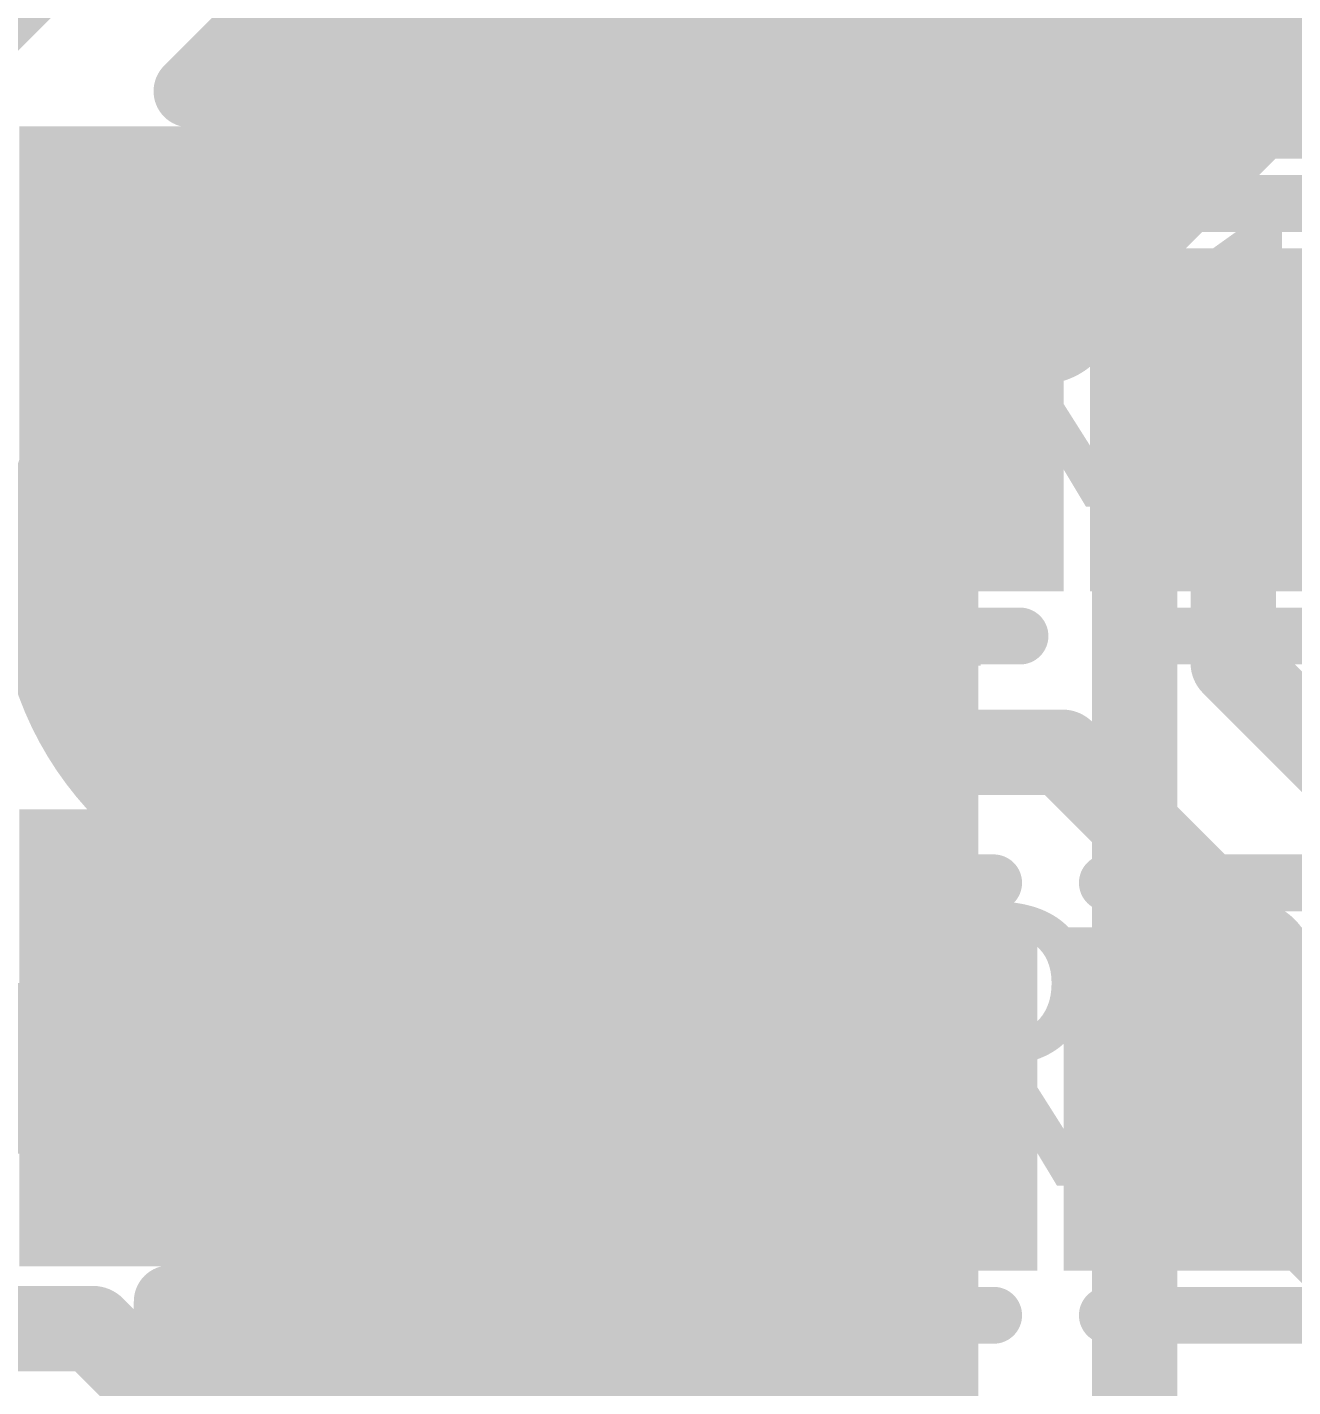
# Model space of a CAD drawing. Header units: inches. Extents: x 0 to 215, y 0 to 215.
# Drawn here: x 0.2303 to 0.318, y 0.6921 to 0.7862 of the extents above; entities that cross this region are included whole.
import ezdxf

# ---------------------------------------------------------------- set-up
doc = ezdxf.new("R2010")
doc.units = ezdxf.units.IN
doc.header["$MEASUREMENT"] = 0
for name, color, linetype in [('BottomLayer', 5, 'Continuous'), ('BottomOverlay', 54, 'Continuous'), ('BottomPaste', 16, 'Continuous'), ('BottomSolder', 6, 'Continuous'), ('TopLayer', 1, 'Continuous'), ('TopOverlay', 2, 'Continuous'), ('TopPaste', 8, 'Continuous'), ('TopSolder', 216, 'Continuous')]:
    doc.layers.add(name, color=color, linetype=linetype)
doc.styles.add('Arial', font='', dxfattribs={"height": 0.2})
doc.styles.get('Arial').set_extended_font_data('Arial')

# ---------------------------------------------------------------- blocks, each defined once
blk = doc.blocks.new('T___P_____1')
at = {"layer": 'TopLayer'}
h = blk.add_hatch(color=1, dxfattribs=at)
edge = h.paths.add_edge_path()
edge.add_arc((0, 0), 0.019685, 0, 360)
at = {"layer": 'TopPaste'}
h = blk.add_hatch(color=8, dxfattribs=at)
edge = h.paths.add_edge_path()
edge.add_arc((0, 0), 0.019685, 0, 360)
at = {"layer": 'TopSolder'}
h = blk.add_hatch(color=216, dxfattribs=at)
edge = h.paths.add_edge_path()
edge.add_arc((0, 0), 0.023685, 0, 360)
blk = doc.blocks.new('BF82192__10')
at = {"layer": 'BottomLayer'}
for points in [[(-0.18110235, 0.0590549), (-0.21259845, 0.0590549), (-0.21259845, 0.0826769), (-0.18110235, 0.0826769)], [(-0.18110235, 0.0118109), (-0.21259845, 0.0118109), (-0.21259845, 0.0354329), (-0.18110235, 0.0354329)]]:
    blk.add_hatch(color=5, dxfattribs=at).paths.add_polyline_path(points)
at = {"layer": 'BottomPaste'}
for points in [[(-0.18110235, 0.0590549), (-0.21259845, 0.0590549), (-0.21259845, 0.0826769), (-0.18110235, 0.0826769)], [(-0.18110235, 0.0118109), (-0.21259845, 0.0118109), (-0.21259845, 0.0354329), (-0.18110235, 0.0354329)]]:
    blk.add_hatch(color=16, dxfattribs=at).paths.add_polyline_path(points)
at = {"layer": 'BottomSolder'}
for points in [[(-0.17710235, 0.0550549), (-0.21659845, 0.0550549), (-0.21659845, 0.0866769), (-0.17710235, 0.0866769)], [(-0.17710235, 0.007810899999999997), (-0.21659845, 0.007810900000000003), (-0.21659845, 0.0394329), (-0.17710235, 0.0394329)]]:
    blk.add_hatch(color=6, dxfattribs=at).paths.add_polyline_path(points)
at = {"layer": 'BottomOverlay'}
blk.add_lwpolyline([(-0.2948976, 0.0711181, 0.01, 0.01, -0.9999999999999999), (0.2956536, 0.0711181, 0.01, 0.01, 0)], format="xyseb", dxfattribs=at)
blk.add_lwpolyline([(-0.2948976, 0.0711181, 0.01, 0.01, -0.9999999999999999), (0.2956536, 0.0711181, 0.01, 0.01, 0)], format="xyseb", dxfattribs=at)
blk = doc.blocks.new('R0201_21')
at = {"layer": 'TopLayer'}
for points in [[(-0.0167295, 0.007874), (-0.0049185, 0.007874), (-0.0049185, -0.007874), (-0.0167295, -0.007874)], [(0.0049165, 0.007874), (0.0167275, 0.007874), (0.0167275, -0.007874), (0.0049165, -0.007874)]]:
    blk.add_hatch(color=1, dxfattribs=at).paths.add_polyline_path(points)
at = {"layer": 'TopPaste'}
for points in [[(-0.0167295, 0.007874), (-0.0049185, 0.007874), (-0.0049185, -0.007874), (-0.0167295, -0.007874)], [(0.0049165, 0.007874), (0.0167275, 0.007874), (0.0167275, -0.007874), (0.0049165, -0.007874)]]:
    blk.add_hatch(color=8, dxfattribs=at).paths.add_polyline_path(points)
at = {"layer": 'TopSolder'}
for points in [[(-0.0207295, 0.011874), (-0.0009185, 0.011874), (-0.0009185, -0.011874), (-0.0207295, -0.011874)], [(0.0009165, 0.011874), (0.0207275, 0.011874), (0.0207275, -0.011874), (0.0009165, -0.011874)]]:
    blk.add_hatch(color=216, dxfattribs=at).paths.add_polyline_path(points)
at = {"layer": 'TopOverlay'}
for points in [[(-0.003937, 0.014961, 0.003937, 0.003937, 0), (-0.023622, 0.014961, 0.003937, 0.003937, 0)], [(-0.023622, 0.014961, 0.003937, 0.003937, 0), (-0.023622, -0.014961, 0.003937, 0.003937, 0)], [(0.023622, 0.014961, 0.003937, 0.003937, 0), (0.003937, 0.014961, 0.003937, 0.003937, 0)], [(0.023622, 0.014961, 0.003937, 0.003937, 0), (0.023622, -0.014961, 0.003937, 0.003937, 0)], [(-0.003937, -0.014961, 0.003937, 0.003937, 0), (-0.023622, -0.014961, 0.003937, 0.003937, 0)], [(0.023622, -0.014961, 0.003937, 0.003937, 0), (0.003937, -0.014961, 0.003937, 0.003937, 0)]]:
    blk.add_lwpolyline(points, format="xyseb", dxfattribs=at)
for points in [[(-0.0246062, 0.014961, 0.0019685, 0.0019685, 1), (-0.0226378, 0.014961, 0.0019685, 0.0019685, 1)], [(-0.0246062, 0.014961, 0.0019685, 0.0019685, 1), (-0.0226378, 0.014961, 0.0019685, 0.0019685, 1)], [(-0.0049212, 0.014961, 0.0019685, 0.0019685, 1), (-0.0029528, 0.014961, 0.0019685, 0.0019685, 1)], [(0.0029528, 0.014961, 0.0019685, 0.0019685, 1), (0.0049212, 0.014961, 0.0019685, 0.0019685, 1)], [(0.0226378, 0.014961, 0.0019685, 0.0019685, 1), (0.0246062, 0.014961, 0.0019685, 0.0019685, 1)], [(0.0226378, 0.014961, 0.0019685, 0.0019685, 1), (0.0246062, 0.014961, 0.0019685, 0.0019685, 1)], [(-0.0246062, -0.014961, 0.0019685, 0.0019685, 1), (-0.0226378, -0.014961, 0.0019685, 0.0019685, 1)], [(-0.0246062, -0.014961, 0.0019685, 0.0019685, 1), (-0.0226378, -0.014961, 0.0019685, 0.0019685, 1)], [(-0.0049212, -0.014961, 0.0019685, 0.0019685, 1), (-0.0029528, -0.014961, 0.0019685, 0.0019685, 1)], [(0.0029528, -0.014961, 0.0019685, 0.0019685, 1), (0.0049212, -0.014961, 0.0019685, 0.0019685, 1)], [(0.0226378, -0.014961, 0.0019685, 0.0019685, 1), (0.0246062, -0.014961, 0.0019685, 0.0019685, 1)], [(0.0226378, -0.014961, 0.0019685, 0.0019685, 1), (0.0246062, -0.014961, 0.0019685, 0.0019685, 1)]]:
    blk.add_lwpolyline(points, format="xyseb", close=True, dxfattribs=at)
blk = doc.blocks.new('R0201_32')
at = {"layer": 'TopLayer'}
for points in [[(-0.0167295, 0.007874), (-0.0049185, 0.007874), (-0.0049185, -0.007874), (-0.0167295, -0.007874)], [(0.0049165, 0.007874), (0.0167275, 0.007874), (0.0167275, -0.007874), (0.0049165, -0.007874)]]:
    blk.add_hatch(color=1, dxfattribs=at).paths.add_polyline_path(points)
at = {"layer": 'TopPaste'}
for points in [[(-0.0167295, 0.007874), (-0.0049185, 0.007874), (-0.0049185, -0.007874), (-0.0167295, -0.007874)], [(0.0049165, 0.007874), (0.0167275, 0.007874), (0.0167275, -0.007874), (0.0049165, -0.007874)]]:
    blk.add_hatch(color=8, dxfattribs=at).paths.add_polyline_path(points)
at = {"layer": 'TopSolder'}
for points in [[(-0.0207295, 0.011874), (-0.0009185, 0.011874), (-0.0009185, -0.011874), (-0.0207295, -0.011874)], [(0.0009165, 0.011874), (0.0207275, 0.011874), (0.0207275, -0.011874), (0.0009165, -0.011874)]]:
    blk.add_hatch(color=216, dxfattribs=at).paths.add_polyline_path(points)
at = {"layer": 'TopOverlay'}
for points in [[(-0.023622, 0.014961, 0.003937, 0.003937, 0), (-0.003937, 0.014961, 0.003937, 0.003937, 0)], [(-0.023622, -0.014961, 0.003937, 0.003937, 0), (-0.023622, 0.014961, 0.003937, 0.003937, 0)], [(0.003937, 0.014961, 0.003937, 0.003937, 0), (0.023622, 0.014961, 0.003937, 0.003937, 0)], [(0.023622, -0.014961, 0.003937, 0.003937, 0), (0.023622, 0.014961, 0.003937, 0.003937, 0)], [(-0.023622, -0.014961, 0.003937, 0.003937, 0), (-0.003937, -0.014961, 0.003937, 0.003937, 0)], [(0.003937, -0.014961, 0.003937, 0.003937, 0), (0.023622, -0.014961, 0.003937, 0.003937, 0)]]:
    blk.add_lwpolyline(points, format="xyseb", dxfattribs=at)
for points in [[(-0.0246062, 0.014961, 0.0019685, 0.0019685, 1), (-0.0226378, 0.014961, 0.0019685, 0.0019685, 1)], [(-0.0246062, 0.014961, 0.0019685, 0.0019685, 1), (-0.0226378, 0.014961, 0.0019685, 0.0019685, 1)], [(-0.0049212, 0.014961, 0.0019685, 0.0019685, 1), (-0.0029528, 0.014961, 0.0019685, 0.0019685, 1)], [(0.0029528, 0.014961, 0.0019685, 0.0019685, 1), (0.0049212, 0.014961, 0.0019685, 0.0019685, 1)], [(0.0226378, 0.014961, 0.0019685, 0.0019685, 1), (0.0246062, 0.014961, 0.0019685, 0.0019685, 1)], [(0.0226378, 0.014961, 0.0019685, 0.0019685, 1), (0.0246062, 0.014961, 0.0019685, 0.0019685, 1)], [(-0.0246062, -0.014961, 0.0019685, 0.0019685, 1), (-0.0226378, -0.014961, 0.0019685, 0.0019685, 1)], [(-0.0246062, -0.014961, 0.0019685, 0.0019685, 1), (-0.0226378, -0.014961, 0.0019685, 0.0019685, 1)], [(-0.0049212, -0.014961, 0.0019685, 0.0019685, 1), (-0.0029528, -0.014961, 0.0019685, 0.0019685, 1)], [(0.0029528, -0.014961, 0.0019685, 0.0019685, 1), (0.0049212, -0.014961, 0.0019685, 0.0019685, 1)], [(0.0226378, -0.014961, 0.0019685, 0.0019685, 1), (0.0246062, -0.014961, 0.0019685, 0.0019685, 1)], [(0.0226378, -0.014961, 0.0019685, 0.0019685, 1), (0.0246062, -0.014961, 0.0019685, 0.0019685, 1)]]:
    blk.add_lwpolyline(points, format="xyseb", close=True, dxfattribs=at)
blk = doc.blocks.new('R0201_35')
at = {"layer": 'TopLayer'}
for points in [[(-0.0167295, 0.007874), (-0.0049185, 0.007874), (-0.0049185, -0.007874), (-0.0167295, -0.007874)], [(0.0049165, 0.007874), (0.0167275, 0.007874), (0.0167275, -0.007874), (0.0049165, -0.007874)]]:
    blk.add_hatch(color=1, dxfattribs=at).paths.add_polyline_path(points)
at = {"layer": 'TopPaste'}
for points in [[(-0.0167295, 0.007874), (-0.0049185, 0.007874), (-0.0049185, -0.007874), (-0.0167295, -0.007874)], [(0.0049165, 0.007874), (0.0167275, 0.007874), (0.0167275, -0.007874), (0.0049165, -0.007874)]]:
    blk.add_hatch(color=8, dxfattribs=at).paths.add_polyline_path(points)
at = {"layer": 'TopSolder'}
for points in [[(-0.0207295, 0.011874), (-0.0009185, 0.011874), (-0.0009185, -0.011874), (-0.0207295, -0.011874)], [(0.0009165, 0.011874), (0.0207275, 0.011874), (0.0207275, -0.011874), (0.0009165, -0.011874)]]:
    blk.add_hatch(color=216, dxfattribs=at).paths.add_polyline_path(points)
at = {"layer": 'TopOverlay'}
for points in [[(-0.003937, 0.014961, 0.003937, 0.003937, 0), (-0.023622, 0.014961, 0.003937, 0.003937, 0)], [(-0.023622, 0.014961, 0.003937, 0.003937, 0), (-0.023622, -0.014961, 0.003937, 0.003937, 0)], [(0.023622, 0.014961, 0.003937, 0.003937, 0), (0.003937, 0.014961, 0.003937, 0.003937, 0)], [(0.023622, 0.014961, 0.003937, 0.003937, 0), (0.023622, -0.014961, 0.003937, 0.003937, 0)], [(-0.003937, -0.014961, 0.003937, 0.003937, 0), (-0.023622, -0.014961, 0.003937, 0.003937, 0)], [(0.023622, -0.014961, 0.003937, 0.003937, 0), (0.003937, -0.014961, 0.003937, 0.003937, 0)]]:
    blk.add_lwpolyline(points, format="xyseb", dxfattribs=at)
for points in [[(-0.0246062, 0.014961, 0.0019685, 0.0019685, 1), (-0.0226378, 0.014961, 0.0019685, 0.0019685, 1)], [(-0.0246062, 0.014961, 0.0019685, 0.0019685, 1), (-0.0226378, 0.014961, 0.0019685, 0.0019685, 1)], [(-0.0049212, 0.014961, 0.0019685, 0.0019685, 1), (-0.0029528, 0.014961, 0.0019685, 0.0019685, 1)], [(0.0029528, 0.014961, 0.0019685, 0.0019685, 1), (0.0049212, 0.014961, 0.0019685, 0.0019685, 1)], [(0.0226378, 0.014961, 0.0019685, 0.0019685, 1), (0.0246062, 0.014961, 0.0019685, 0.0019685, 1)], [(0.0226378, 0.014961, 0.0019685, 0.0019685, 1), (0.0246062, 0.014961, 0.0019685, 0.0019685, 1)], [(-0.0246062, -0.014961, 0.0019685, 0.0019685, 1), (-0.0226378, -0.014961, 0.0019685, 0.0019685, 1)], [(-0.0246062, -0.014961, 0.0019685, 0.0019685, 1), (-0.0226378, -0.014961, 0.0019685, 0.0019685, 1)], [(-0.0049212, -0.014961, 0.0019685, 0.0019685, 1), (-0.0029528, -0.014961, 0.0019685, 0.0019685, 1)], [(0.0029528, -0.014961, 0.0019685, 0.0019685, 1), (0.0049212, -0.014961, 0.0019685, 0.0019685, 1)], [(0.0226378, -0.014961, 0.0019685, 0.0019685, 1), (0.0246062, -0.014961, 0.0019685, 0.0019685, 1)], [(0.0226378, -0.014961, 0.0019685, 0.0019685, 1), (0.0246062, -0.014961, 0.0019685, 0.0019685, 1)]]:
    blk.add_lwpolyline(points, format="xyseb", close=True, dxfattribs=at)

msp = doc.modelspace()

# ---------------------------------------------------------------- linework, layer by layer
at = {"layer": 'BottomLayer'}
for points in [[(0.2268897, 0.7858897, 0.0059055, 0.0059055, 0), (0.2432362, 0.8022362, 0.0059055, 0.0059055, 0)], [(0.2415827, 0.7817359, 0.005, 0.005, 0), (0.2487563, 0.7889095, 0.005, 0.005, 0)], [(0.2975766, 0.7614234, 0.005, 0.005, 0), (0.3250627, 0.7889095, 0.005, 0.005, 0)], [(0.246924, 0.7870772, 0.005, 0.005, 0), (0.3232304, 0.7870772, 0.005, 0.005, 0)], [(0.307, 0.752, 0.0059055, 0.0059055, 0), (0.3405, 0.7855, 0.0059055, 0.0059055, 0)], [(0.2429083, 0.7830615, 0.005, 0.005, 0), (0.3192147, 0.7830615, 0.005, 0.005, 0)], [(0.2415827, 0.7817359, 0.005, 0.005, 0), (0.2717127, 0.7817359, 0.005, 0.005, 0)], [(0.2717127, 0.7452399, 0.005, 0.005, 0), (0.2717127, 0.7817359, 0.005, 0.005, 0)], [(0.2717127, 0.7790458, 0.005, 0.005, 0), (0.315199, 0.7790458, 0.005, 0.005, 0)], [(0.2717127, 0.7750301, 0.005, 0.005, 0), (0.3111833, 0.7750301, 0.005, 0.005, 0)], [(0.2717127, 0.7710144, 0.005, 0.005, 0), (0.3071676, 0.7710144, 0.005, 0.005, 0)], [(0.2717127, 0.7669987, 0.005, 0.005, 0), (0.3031519, 0.7669987, 0.005, 0.005, 0)], [(0.2717127, 0.762983, 0.005, 0.005, 0), (0.2991362, 0.762983, 0.005, 0.005, 0)], [(0.2936733, 0.752, 0.005, 0.005, -0.198912367379658), (0.2975766, 0.7614234, 0.005, 0.005, 0)], [(0.2936733, 0.752, 0.005, 0.005, -0.198912367379658), (0.2975766, 0.7614234, 0.005, 0.005, 0)], [(0.2717127, 0.7589673, 0.005, 0.005, 0), (0.2956396, 0.7589673, 0.005, 0.005, 0)], [(0.2717127, 0.7549516, 0.005, 0.005, 0), (0.2940043, 0.7549516, 0.005, 0.005, 0)], [(0.2936733, 0.6894655, 0.005, 0.005, 0), (0.2936733, 0.752, 0.005, 0.005, 0)], [(0.307, 0.677, 0.0059055, 0.0059055, 0), (0.307, 0.752, 0.0059055, 0.0059055, 0)], [(0.2717127, 0.7509359, 0.005, 0.005, 0), (0.2936733, 0.7509359, 0.005, 0.005, 0)], [(0.2717127, 0.7469202, 0.005, 0.005, 0), (0.2936733, 0.7469202, 0.005, 0.005, 0)], [(0.2402164, 0.7452399, 0.005, 0.005, 0), (0.2717127, 0.7452399, 0.005, 0.005, 0)], [(0.2402164, 0.7344919, 0.005, 0.005, 0), (0.2402164, 0.7452399, 0.005, 0.005, 0)], [(0.2402164, 0.7429045, 0.005, 0.005, 0), (0.2936733, 0.7429045, 0.005, 0.005, 0)], [(0.2402164, 0.7388888, 0.005, 0.005, 0), (0.2936733, 0.7388888, 0.005, 0.005, 0)], [(0.2402164, 0.7348731, 0.005, 0.005, 0), (0.2936733, 0.7348731, 0.005, 0.005, 0)], [(0.2402164, 0.7344919, 0.005, 0.005, 0), (0.2717127, 0.7344919, 0.005, 0.005, 0)], [(0.2717127, 0.6979959, 0.005, 0.005, 0), (0.2717127, 0.7344919, 0.005, 0.005, 0)], [(0.2717127, 0.7308574, 0.005, 0.005, 0), (0.2936733, 0.7308574, 0.005, 0.005, 0)], [(0.2717127, 0.7268417, 0.005, 0.005, 0), (0.2936733, 0.7268417, 0.005, 0.005, 0)], [(0.2717127, 0.722826, 0.005, 0.005, 0), (0.2936733, 0.722826, 0.005, 0.005, 0)], [(0.2717127, 0.7188103, 0.005, 0.005, 0), (0.2936733, 0.7188103, 0.005, 0.005, 0)], [(0.2717127, 0.7147946, 0.005, 0.005, 0), (0.2936733, 0.7147946, 0.005, 0.005, 0)], [(0.2717127, 0.7107789, 0.005, 0.005, 0), (0.2936733, 0.7107789, 0.005, 0.005, 0)], [(0.2717127, 0.7067632, 0.005, 0.005, 0), (0.2936733, 0.7067632, 0.005, 0.005, 0)], [(0.2717127, 0.7027475, 0.005, 0.005, 0), (0.2936733, 0.7027475, 0.005, 0.005, 0)], [(0.2717127, 0.6987318, 0.005, 0.005, 0), (0.2936733, 0.6987318, 0.005, 0.005, 0)], [(0.2402164, 0.6979959, 0.005, 0.005, 0), (0.2717127, 0.6979959, 0.005, 0.005, 0)], [(0.2402164, 0.6872479, 0.005, 0.005, 0), (0.2402164, 0.6979959, 0.005, 0.005, 0)], [(0.2402164, 0.6947161, 0.005, 0.005, 0), (0.2936733, 0.6947161, 0.005, 0.005, 0)], [(0.2402164, 0.6907004, 0.005, 0.005, 0), (0.2936733, 0.6907004, 0.005, 0.005, 0)]]:
    msp.add_lwpolyline(points, format="xyseb", dxfattribs=at)
for points in [[(0.245674, 0.7870772, 0.0025, 0.0025, 1), (0.248174, 0.7870772, 0.0025, 0.0025, 1)], [(0.2416583, 0.7830615, 0.0025, 0.0025, 1), (0.2441583, 0.7830615, 0.0025, 0.0025, 1)], [(0.3179647, 0.7830615, 0.0025, 0.0025, 1), (0.3204647, 0.7830615, 0.0025, 0.0025, 1)], [(0.2403327, 0.7817359, 0.0025, 0.0025, 1), (0.2428327, 0.7817359, 0.0025, 0.0025, 1)], [(0.2403327, 0.7817359, 0.0025, 0.0025, 1), (0.2428327, 0.7817359, 0.0025, 0.0025, 1)], [(0.2704627, 0.7817359, 0.0025, 0.0025, 1), (0.2729627, 0.7817359, 0.0025, 0.0025, 1)], [(0.2704627, 0.7817359, 0.0025, 0.0025, 1), (0.2729627, 0.7817359, 0.0025, 0.0025, 1)], [(0.2704627, 0.7790458, 0.0025, 0.0025, 1), (0.2729627, 0.7790458, 0.0025, 0.0025, 1)], [(0.313949, 0.7790458, 0.0025, 0.0025, 1), (0.316449, 0.7790458, 0.0025, 0.0025, 1)], [(0.2704627, 0.7750301, 0.0025, 0.0025, 1), (0.2729627, 0.7750301, 0.0025, 0.0025, 1)], [(0.3099333, 0.7750301, 0.0025, 0.0025, 1), (0.3124333, 0.7750301, 0.0025, 0.0025, 1)], [(0.2704627, 0.7710144, 0.0025, 0.0025, 1), (0.2729627, 0.7710144, 0.0025, 0.0025, 1)], [(0.3059176, 0.7710144, 0.0025, 0.0025, 1), (0.3084176, 0.7710144, 0.0025, 0.0025, 1)], [(0.2704627, 0.7669987, 0.0025, 0.0025, 1), (0.2729627, 0.7669987, 0.0025, 0.0025, 1)], [(0.3019019, 0.7669987, 0.0025, 0.0025, 1), (0.3044019, 0.7669987, 0.0025, 0.0025, 1)], [(0.2704627, 0.762983, 0.0025, 0.0025, 1), (0.2729627, 0.762983, 0.0025, 0.0025, 1)], [(0.2978862, 0.762983, 0.0025, 0.0025, 1), (0.3003862, 0.762983, 0.0025, 0.0025, 1)], [(0.2963266, 0.7614234, 0.0025, 0.0025, 1), (0.2988266, 0.7614234, 0.0025, 0.0025, 1)], [(0.2963266, 0.7614234, 0.0025, 0.0025, 1), (0.2988266, 0.7614234, 0.0025, 0.0025, 1)], [(0.2963266, 0.7614234, 0.0025, 0.0025, 1), (0.2988266, 0.7614234, 0.0025, 0.0025, 1)], [(0.2704627, 0.7589673, 0.0025, 0.0025, 1), (0.2729627, 0.7589673, 0.0025, 0.0025, 1)], [(0.2943896, 0.7589673, 0.0025, 0.0025, 1), (0.2968896, 0.7589673, 0.0025, 0.0025, 1)], [(0.2704627, 0.7549516, 0.0025, 0.0025, 1), (0.2729627, 0.7549516, 0.0025, 0.0025, 1)], [(0.2927543, 0.7549516, 0.0025, 0.0025, 1), (0.2952543, 0.7549516, 0.0025, 0.0025, 1)], [(0.2924233, 0.752, 0.0025, 0.0025, 1), (0.2949233, 0.752, 0.0025, 0.0025, 1)], [(0.2924233, 0.752, 0.0025, 0.0025, 1), (0.2949233, 0.752, 0.0025, 0.0025, 1)], [(0.2924233, 0.752, 0.0025, 0.0025, 1), (0.2949233, 0.752, 0.0025, 0.0025, 1)], [(0.3055236, 0.752, 0.0029527, 0.0029527, 1), (0.3084764, 0.752, 0.0029527, 0.0029527, 1)], [(0.3055236, 0.752, 0.0029527, 0.0029527, 1), (0.3084764, 0.752, 0.0029527, 0.0029527, 1)], [(0.2704627, 0.7509359, 0.0025, 0.0025, 1), (0.2729627, 0.7509359, 0.0025, 0.0025, 1)], [(0.2924233, 0.7509359, 0.0025, 0.0025, 1), (0.2949233, 0.7509359, 0.0025, 0.0025, 1)], [(0.2704627, 0.7469202, 0.0025, 0.0025, 1), (0.2729627, 0.7469202, 0.0025, 0.0025, 1)], [(0.2924233, 0.7469202, 0.0025, 0.0025, 1), (0.2949233, 0.7469202, 0.0025, 0.0025, 1)], [(0.2389664, 0.7452399, 0.0025, 0.0025, 1), (0.2414664, 0.7452399, 0.0025, 0.0025, 1)], [(0.2389664, 0.7452399, 0.0025, 0.0025, 1), (0.2414664, 0.7452399, 0.0025, 0.0025, 1)], [(0.2704627, 0.7452399, 0.0025, 0.0025, 1), (0.2729627, 0.7452399, 0.0025, 0.0025, 1)], [(0.2704627, 0.7452399, 0.0025, 0.0025, 1), (0.2729627, 0.7452399, 0.0025, 0.0025, 1)], [(0.2389664, 0.7429045, 0.0025, 0.0025, 1), (0.2414664, 0.7429045, 0.0025, 0.0025, 1)], [(0.2924233, 0.7429045, 0.0025, 0.0025, 1), (0.2949233, 0.7429045, 0.0025, 0.0025, 1)], [(0.2389664, 0.7388888, 0.0025, 0.0025, 1), (0.2414664, 0.7388888, 0.0025, 0.0025, 1)], [(0.2924233, 0.7388888, 0.0025, 0.0025, 1), (0.2949233, 0.7388888, 0.0025, 0.0025, 1)], [(0.2389664, 0.7348731, 0.0025, 0.0025, 1), (0.2414664, 0.7348731, 0.0025, 0.0025, 1)], [(0.2389664, 0.7344919, 0.0025, 0.0025, 1), (0.2414664, 0.7344919, 0.0025, 0.0025, 1)], [(0.2389664, 0.7344919, 0.0025, 0.0025, 1), (0.2414664, 0.7344919, 0.0025, 0.0025, 1)], [(0.2704627, 0.7344919, 0.0025, 0.0025, 1), (0.2729627, 0.7344919, 0.0025, 0.0025, 1)], [(0.2704627, 0.7344919, 0.0025, 0.0025, 1), (0.2729627, 0.7344919, 0.0025, 0.0025, 1)], [(0.2924233, 0.7348731, 0.0025, 0.0025, 1), (0.2949233, 0.7348731, 0.0025, 0.0025, 1)], [(0.2704627, 0.7308574, 0.0025, 0.0025, 1), (0.2729627, 0.7308574, 0.0025, 0.0025, 1)], [(0.2924233, 0.7308574, 0.0025, 0.0025, 1), (0.2949233, 0.7308574, 0.0025, 0.0025, 1)], [(0.2704627, 0.7268417, 0.0025, 0.0025, 1), (0.2729627, 0.7268417, 0.0025, 0.0025, 1)], [(0.2924233, 0.7268417, 0.0025, 0.0025, 1), (0.2949233, 0.7268417, 0.0025, 0.0025, 1)], [(0.2704627, 0.722826, 0.0025, 0.0025, 1), (0.2729627, 0.722826, 0.0025, 0.0025, 1)], [(0.2924233, 0.722826, 0.0025, 0.0025, 1), (0.2949233, 0.722826, 0.0025, 0.0025, 1)], [(0.2704627, 0.7188103, 0.0025, 0.0025, 1), (0.2729627, 0.7188103, 0.0025, 0.0025, 1)], [(0.2924233, 0.7188103, 0.0025, 0.0025, 1), (0.2949233, 0.7188103, 0.0025, 0.0025, 1)], [(0.2704627, 0.7147946, 0.0025, 0.0025, 1), (0.2729627, 0.7147946, 0.0025, 0.0025, 1)], [(0.2924233, 0.7147946, 0.0025, 0.0025, 1), (0.2949233, 0.7147946, 0.0025, 0.0025, 1)], [(0.2704627, 0.7107789, 0.0025, 0.0025, 1), (0.2729627, 0.7107789, 0.0025, 0.0025, 1)], [(0.2924233, 0.7107789, 0.0025, 0.0025, 1), (0.2949233, 0.7107789, 0.0025, 0.0025, 1)], [(0.2704627, 0.7067632, 0.0025, 0.0025, 1), (0.2729627, 0.7067632, 0.0025, 0.0025, 1)], [(0.2924233, 0.7067632, 0.0025, 0.0025, 1), (0.2949233, 0.7067632, 0.0025, 0.0025, 1)], [(0.2704627, 0.7027475, 0.0025, 0.0025, 1), (0.2729627, 0.7027475, 0.0025, 0.0025, 1)], [(0.2924233, 0.7027475, 0.0025, 0.0025, 1), (0.2949233, 0.7027475, 0.0025, 0.0025, 1)], [(0.2704627, 0.6987318, 0.0025, 0.0025, 1), (0.2729627, 0.6987318, 0.0025, 0.0025, 1)], [(0.2924233, 0.6987318, 0.0025, 0.0025, 1), (0.2949233, 0.6987318, 0.0025, 0.0025, 1)], [(0.2389664, 0.6979959, 0.0025, 0.0025, 1), (0.2414664, 0.6979959, 0.0025, 0.0025, 1)], [(0.2389664, 0.6979959, 0.0025, 0.0025, 1), (0.2414664, 0.6979959, 0.0025, 0.0025, 1)], [(0.2704627, 0.6979959, 0.0025, 0.0025, 1), (0.2729627, 0.6979959, 0.0025, 0.0025, 1)], [(0.2704627, 0.6979959, 0.0025, 0.0025, 1), (0.2729627, 0.6979959, 0.0025, 0.0025, 1)], [(0.2389664, 0.6947161, 0.0025, 0.0025, 1), (0.2414664, 0.6947161, 0.0025, 0.0025, 1)], [(0.2924233, 0.6947161, 0.0025, 0.0025, 1), (0.2949233, 0.6947161, 0.0025, 0.0025, 1)], [(0.2389664, 0.6907004, 0.0025, 0.0025, 1), (0.2414664, 0.6907004, 0.0025, 0.0025, 1)], [(0.2924233, 0.6907004, 0.0025, 0.0025, 1), (0.2949233, 0.6907004, 0.0025, 0.0025, 1)]]:
    msp.add_lwpolyline(points, format="xyseb", close=True, dxfattribs=at)
at = {"layer": 'TopLayer'}
for points in [[(0.2368425, 0.816304, 0.0059055, 0.0059055, 0), (0.292178, 0.7609685, 0.0059055, 0.0059055, 0)], [(0.315, 0.7920315, 0.0059055, 0.0059055, 0), (0.3263044, 0.7807271, 0.0059055, 0.0059055, 0)], [(0.292178, 0.759, 0.0059055, 0.0059055, 0), (0.292178, 0.7609685, 0.0059055, 0.0059055, 0)], [(0.313824, 0.742176, 0.0059055, 0.0059055, 0), (0.313824, 0.759, 0.0059055, 0.0059055, 0)], [(0.238, 0.741, 0.0059055, 0.0059055, 0), (0.238, 0.752, 0.0059055, 0.0059055, 0)], [(0.2675134, 0.7454252, 0.0059055, 0.0059055, 0), (0.2769386, 0.736, 0.0059055, 0.0059055, 0)], [(0.313824, 0.742176, 0.0059055, 0.0059055, 0), (0.339378, 0.716622, 0.0059055, 0.0059055, 0)], [(0.2769386, 0.736, 0.0059055, 0.0059055, 0), (0.302, 0.736, 0.0059055, 0.0059055, 0)], [(0.302, 0.736, 0.0059055, 0.0059055, 0), (0.312, 0.726, 0.0059055, 0.0059055, 0)], [(0.312, 0.712, 0.0059055, 0.0059055, 0), (0.312, 0.726, 0.0059055, 0.0059055, 0)], [(0.2068792, 0.7141209, 0.011811, 0.011811, 0), (0.2882331, 0.7141209, 0.011811, 0.011811, 0)], [(0.2882331, 0.7141209, 0.011811, 0.011811, 0), (0.2883855, 0.7139685, 0.011811, 0.011811, 0)], [(0.2883855, 0.7139685, 0.011811, 0.011811, 0), (0.290354, 0.7139685, 0.011811, 0.011811, 0)], [(0.290354, 0.712, 0.011811, 0.011811, 0), (0.290354, 0.7139685, 0.011811, 0.011811, 0)], [(0.312, 0.7100315, 0.0059055, 0.0059055, 0), (0.312, 0.712, 0.0059055, 0.0059055, 0)], [(0.312, 0.7100315, 0.0059055, 0.0059055, 0), (0.3211575, 0.700874, 0.0059055, 0.0059055, 0)], [(0.168, 0.6961209, 0.0059055, 0.0059055, 0), (0.2348791, 0.6961209, 0.0059055, 0.0059055, 0)], [(0.2348791, 0.6961209, 0.0059055, 0.0059055, 0), (0.253, 0.678, 0.0059055, 0.0059055, 0)]]:
    msp.add_lwpolyline(points, format="xyseb", dxfattribs=at)
for points in [[(0.2907016, 0.7609685, 0.0029527, 0.0029527, 1), (0.2936544, 0.7609685, 0.0029527, 0.0029527, 1)], [(0.2907016, 0.7609685, 0.0029527, 0.0029527, 1), (0.2936544, 0.7609685, 0.0029527, 0.0029527, 1)], [(0.2907016, 0.759, 0.0029527, 0.0029527, 1), (0.2936544, 0.759, 0.0029527, 0.0029527, 1)], [(0.3123476, 0.759, 0.0029527, 0.0029527, 1), (0.3153004, 0.759, 0.0029527, 0.0029527, 1)], [(0.2365236, 0.752, 0.0029527, 0.0029527, 1), (0.2394764, 0.752, 0.0029527, 0.0029527, 1)], [(0.266037, 0.7454252, 0.0029527, 0.0029527, 1), (0.2689898, 0.7454252, 0.0029527, 0.0029527, 1)], [(0.3123476, 0.742176, 0.0029527, 0.0029527, 1), (0.3153004, 0.742176, 0.0029527, 0.0029527, 1)], [(0.3123476, 0.742176, 0.0029527, 0.0029527, 1), (0.3153004, 0.742176, 0.0029527, 0.0029527, 1)], [(0.2365236, 0.741, 0.0029527, 0.0029527, 1), (0.2394764, 0.741, 0.0029527, 0.0029527, 1)], [(0.2754622, 0.736, 0.0029527, 0.0029527, 1), (0.278415, 0.736, 0.0029527, 0.0029527, 1)], [(0.2754622, 0.736, 0.0029527, 0.0029527, 1), (0.278415, 0.736, 0.0029527, 0.0029527, 1)], [(0.3005236, 0.736, 0.0029527, 0.0029527, 1), (0.3034764, 0.736, 0.0029527, 0.0029527, 1)], [(0.3005236, 0.736, 0.0029527, 0.0029527, 1), (0.3034764, 0.736, 0.0029527, 0.0029527, 1)], [(0.3105236, 0.726, 0.0029527, 0.0029527, 1), (0.3134764, 0.726, 0.0029527, 0.0029527, 1)], [(0.3105236, 0.726, 0.0029527, 0.0029527, 1), (0.3134764, 0.726, 0.0029527, 0.0029527, 1)], [(0.2852804, 0.7141209, 0.0059055, 0.0059055, 1), (0.2911858, 0.7141209, 0.0059055, 0.0059055, 1)], [(0.2852804, 0.7141209, 0.0059055, 0.0059055, 1), (0.2911858, 0.7141209, 0.0059055, 0.0059055, 1)], [(0.2854328, 0.7139685, 0.0059055, 0.0059055, 1), (0.2913382, 0.7139685, 0.0059055, 0.0059055, 1)], [(0.2854328, 0.7139685, 0.0059055, 0.0059055, 1), (0.2913382, 0.7139685, 0.0059055, 0.0059055, 1)], [(0.2874013, 0.7139685, 0.0059055, 0.0059055, 1), (0.2933067, 0.7139685, 0.0059055, 0.0059055, 1)], [(0.2874013, 0.7139685, 0.0059055, 0.0059055, 1), (0.2933067, 0.7139685, 0.0059055, 0.0059055, 1)], [(0.2874013, 0.712, 0.0059055, 0.0059055, 1), (0.2933067, 0.712, 0.0059055, 0.0059055, 1)], [(0.3105236, 0.712, 0.0029527, 0.0029527, 1), (0.3134764, 0.712, 0.0029527, 0.0029527, 1)], [(0.3105236, 0.712, 0.0029527, 0.0029527, 1), (0.3134764, 0.712, 0.0029527, 0.0029527, 1)], [(0.3105236, 0.7100315, 0.0029527, 0.0029527, 1), (0.3134764, 0.7100315, 0.0029527, 0.0029527, 1)], [(0.3105236, 0.7100315, 0.0029527, 0.0029527, 1), (0.3134764, 0.7100315, 0.0029527, 0.0029527, 1)], [(0.2334027, 0.6961209, 0.0029527, 0.0029527, 1), (0.2363555, 0.6961209, 0.0029527, 0.0029527, 1)], [(0.2334027, 0.6961209, 0.0029527, 0.0029527, 1), (0.2363555, 0.6961209, 0.0029527, 0.0029527, 1)]]:
    msp.add_lwpolyline(points, format="xyseb", close=True, dxfattribs=at)

# ---------------------------------------------------------------- block references
for name, p in [('BF82192__10', (0.446378, 0.692622)), ('R0201_32', (0.304178, 0.794))]:
    msp.add_blockref(name, p)
for name, p, rotation in [('R0201_35', (0.303, 0.759), 180), ('T___P_____1', (0.252, 0.748), 90), ('R0201_21', (0.301176, 0.712), 180)]:
    msp.add_blockref(name, p, dxfattribs=dict(rotation=rotation))

# ---------------------------------------------------------------- texts
at = {"layer": 'TopOverlay', "style": 'Arial'}
for s, p in [('R12', (0.288, 0.753)), ('TP12', (0.232, 0.742)), ('R27', (0.286, 0.706))]:
    msp.add_text(s, height=0.019685, dxfattribs=at).set_placement(p)

doc.saveas('drawing.dxf')
